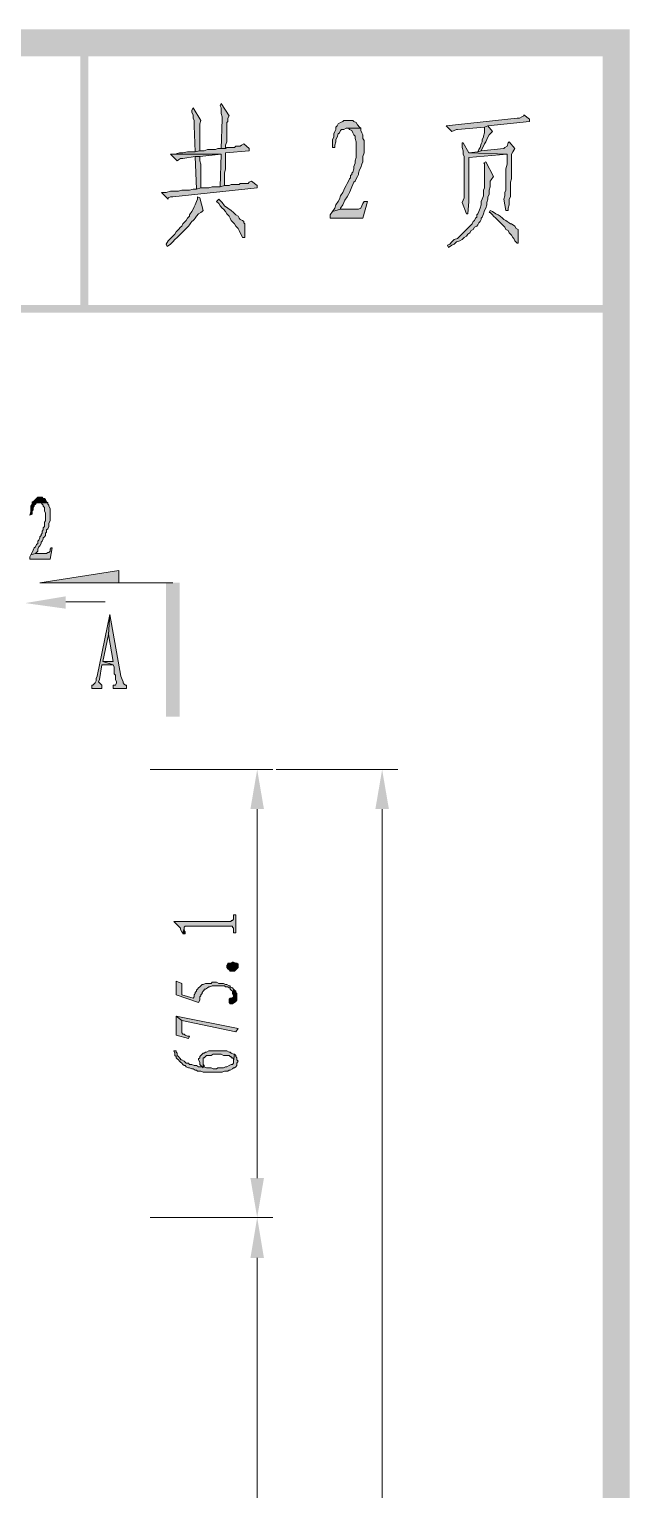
# Model space of a CAD drawing. Header units: inches. Extents: x 20 to 409, y 5 to 283.
# Drawn here: x 386.2 to 408.8, y 228.2 to 283.1 of the extents above; entities that cross this region are included whole.
import ezdxf

# ---------------------------------------------------------------- set-up
doc = ezdxf.new("R2010")
doc.units = ezdxf.units.IN
doc.header["$MEASUREMENT"] = 0
doc.layers.add('C00-00-00', color=7, linetype='Continuous')

msp = doc.modelspace()

# ---------------------------------------------------------------- hatches: boundary and pattern name
at = {"layer": 'C00-00-00'}
h = msp.add_hatch(color=0, dxfattribs=at)
h.dxf.hatch_style = 2
h.paths.add_polyline_path([(408.822, 283.101), (28.838, 282.085), (27.822, 283.101)])
h = msp.add_hatch(color=0, dxfattribs=at)
h.dxf.hatch_style = 2
h.paths.add_polyline_path([(407.806, 282.085), (408.822, 283.101), (28.838, 282.085)])
h = msp.add_hatch(color=0, dxfattribs=at)
h.dxf.hatch_style = 2
h.paths.add_polyline_path([(408.822, 5.098), (407.806, 282.085), (408.822, 283.101)])
h = msp.add_hatch(color=0, dxfattribs=at)
h.dxf.hatch_style = 2
h.paths.add_polyline_path([(368.182, 282.72), (368.478, 282.423), (408.483, 282.72)])
h = msp.add_hatch(color=0, dxfattribs=at)
h.dxf.hatch_style = 2
h.paths.add_polyline_path([(368.478, 282.423), (408.483, 282.72), (408.187, 282.423)])
h = msp.add_hatch(color=0, dxfattribs=at)
h.dxf.hatch_style = 2
h.paths.add_polyline_path([(388.163, 272.602), (388.46, 272.602), (388.163, 282.593)])
h = msp.add_hatch(color=0, dxfattribs=at)
h.dxf.hatch_style = 2
h.paths.add_polyline_path([(388.46, 272.602), (388.163, 282.593), (388.46, 282.593)])
h = msp.add_hatch(color=0, dxfattribs=at)
h.dxf.hatch_style = 2
h.paths.add_polyline_path([(408.483, 282.72), (408.187, 282.423), (408.483, 272.433)])
h = msp.add_hatch(color=0, dxfattribs=at)
h.dxf.hatch_style = 2
h.paths.add_polyline_path([(407.806, 6.114), (408.822, 5.098), (407.806, 282.085)])
h = msp.add_hatch(color=0, dxfattribs=at)
h.dxf.hatch_style = 2
h.paths.add_polyline_path([(408.187, 282.423), (408.483, 272.433), (408.187, 272.729)])
h = msp.add_hatch(color=0, dxfattribs=at)
h.dxf.hatch_style = 2
h.paths.add_polyline_path([(393.455, 280.307), (393.413, 280.222), (393.455, 280.137), (393.455, 279.926), (393.497, 279.799), (393.497, 279.714), (393.455, 278.613), (393.624, 278.613), (393.624, 278.74), (393.667, 278.867), (393.667, 279.587), (393.709, 279.629), (393.709, 279.756), (393.751, 279.841)])
h = msp.add_hatch(color=0, dxfattribs=at)
h.dxf.hatch_style = 2
h.paths.add_polyline_path([(392.397, 280.137), (392.354, 280.053), (392.354, 279.968), (392.397, 279.883), (392.397, 279.756), (392.439, 279.672), (392.439, 279.46), (392.481, 278.486), (392.651, 278.529), (392.651, 279.545), (392.693, 279.672)])
h = msp.add_hatch(color=0, dxfattribs=at)
h.dxf.hatch_style = 2
h.paths.add_polyline_path([(404.843, 279.883), (404.843, 279.841), (404.758, 279.799), (404.673, 279.756), (404.589, 279.756), (401.922, 279.46), (402.133, 279.248), (402.218, 279.291), (402.303, 279.333), (402.345, 279.333), (403.361, 279.418), (403.488, 279.46), (405.054, 279.629), (405.054, 279.714)])
h = msp.add_hatch(color=0, dxfattribs=at)
h.dxf.hatch_style = 2
h.paths.add_polyline_path([(398.281, 279.672), (398.069, 279.672), (398.027, 279.629), (397.942, 279.587), (397.858, 279.545), (397.815, 279.46), (397.773, 279.418), (397.773, 279.333), (397.731, 279.248), (397.688, 279.164), (397.688, 279.037), (397.646, 278.952), (397.646, 278.656), (397.731, 278.656), (397.731, 278.74), (397.773, 278.867), (397.773, 278.952), (397.815, 279.037), (397.858, 279.164), (397.9, 279.206), (397.942, 279.291), (397.985, 279.333), (398.069, 279.333), (398.154, 279.375), (398.704, 279.375), (398.662, 279.418), (398.577, 279.502), (398.535, 279.587), (398.45, 279.629), (398.408, 279.672)])
h = msp.add_hatch(color=0, dxfattribs=at)
h.dxf.hatch_style = 2
h.paths.add_polyline_path([(398.704, 279.375), (398.154, 279.375), (398.239, 279.375), (398.281, 279.333), (398.366, 279.291), (398.408, 279.206), (398.45, 279.121), (398.493, 279.079), (398.493, 278.994), (398.535, 278.867), (398.535, 278.275), (398.493, 278.148), (398.493, 278.063), (398.45, 277.936), (398.45, 277.851), (398.408, 277.724), (398.366, 277.682), (398.366, 277.64), (398.323, 277.597), (398.323, 277.513), (398.281, 277.47), (398.239, 277.386), (398.196, 277.301), (398.154, 277.216), (398.112, 277.132), (398.069, 277.047), (398.027, 276.962), (397.942, 276.835), (397.9, 276.708), (397.858, 276.624), (397.773, 276.497), (397.731, 276.37), (397.646, 276.243), (397.942, 276.327), (397.942, 276.37), (398.027, 276.497), (398.069, 276.581), (398.112, 276.666), (398.196, 276.793), (398.239, 276.878), (398.281, 276.962), (398.323, 277.047), (398.366, 277.174), (398.408, 277.259), (398.45, 277.343), (398.493, 277.386), (398.535, 277.47), (398.577, 277.555), (398.62, 277.64), (398.62, 277.682), (398.662, 277.809), (398.704, 277.894), (398.747, 278.021), (398.789, 278.105), (398.789, 278.317), (398.831, 278.444), (398.831, 278.91), (398.789, 278.994), (398.789, 279.121), (398.747, 279.206), (398.704, 279.291)])
h = msp.add_hatch(color=0, dxfattribs=at)
h.dxf.hatch_style = 2
h.paths.add_polyline_path([(403.488, 279.46), (403.361, 279.418), (403.361, 279.206), (403.319, 279.079), (403.319, 279.037), (403.276, 278.952), (403.276, 278.867), (403.234, 278.783), (403.192, 278.656), (403.149, 278.571), (403.107, 278.486), (403.234, 278.529), (403.276, 278.613), (403.319, 278.698), (403.361, 278.783), (403.403, 278.867), (403.446, 278.952), (403.488, 279.037), (403.53, 279.121), (403.657, 279.248)])
h = msp.add_hatch(color=0, dxfattribs=at)
h.dxf.hatch_style = 2
h.paths.add_polyline_path([(394.302, 278.783), (394.217, 278.74), (394.175, 278.698), (394.005, 278.698), (393.963, 278.656), (393.667, 278.656), (393.624, 278.613), (393.328, 278.613), (393.243, 278.571), (392.947, 278.571), (392.82, 278.529), (392.693, 278.529), (392.651, 278.529), (392.481, 278.486), (392.185, 278.486), (392.016, 278.444), (391.889, 278.444), (391.719, 278.402), (393.455, 278.402), (393.413, 277.174), (393.582, 277.216), (393.582, 277.682), (393.624, 277.851), (393.624, 278.444), (394.513, 278.529), (394.513, 278.613)])
h = msp.add_hatch(color=0, dxfattribs=at)
h.dxf.hatch_style = 2
h.paths.add_polyline_path([(402.557, 278.825), (402.514, 278.825), (402.514, 278.656), (402.557, 278.529), (402.557, 278.402), (402.599, 278.317), (402.599, 276.751), (402.557, 276.666), (402.514, 276.581), (402.684, 276.158), (402.726, 276.158), (402.768, 276.624), (402.768, 278.275), (404.208, 278.402), (402.768, 278.444)])
h = msp.add_hatch(color=0, dxfattribs=at)
h.dxf.hatch_style = 2
h.paths.add_polyline_path([(404.292, 278.867), (404.25, 278.825), (404.208, 278.698), (404.123, 278.656), (404.081, 278.613), (403.234, 278.529), (403.107, 278.486), (402.768, 278.444), (404.208, 278.402), (404.208, 278.021), (404.165, 277.851), (404.165, 277.047), (404.123, 276.962), (404.123, 276.835), (404.081, 276.708), (404.165, 276.285), (404.25, 276.285), (404.25, 276.37), (404.292, 276.497), (404.292, 276.708), (404.335, 276.793), (404.335, 277.343), (404.377, 277.47), (404.377, 278.402), (404.419, 278.486), (404.504, 278.613)])
h = msp.add_hatch(color=0, dxfattribs=at)
h.dxf.hatch_style = 2
h.paths.add_polyline_path([(391.719, 278.402), (391.55, 278.402), (391.804, 278.148), (391.846, 278.19), (391.931, 278.232), (392.016, 278.232), (392.481, 278.317), (392.651, 278.317), (393.455, 278.402)])
h = msp.add_hatch(color=0, dxfattribs=at)
h.dxf.hatch_style = 2
h.paths.add_polyline_path([(392.651, 278.317), (392.481, 278.317), (392.524, 277.089), (392.693, 277.132), (392.693, 278.021), (392.651, 278.148)])
h = msp.add_hatch(color=0, dxfattribs=at)
h.dxf.hatch_style = 2
h.paths.add_polyline_path([(403.403, 278.105), (403.319, 278.063), (403.361, 278.063), (403.361, 277.978), (403.361, 277.132), (403.319, 277.047), (403.319, 276.835), (403.276, 276.708), (403.234, 276.624), (403.234, 276.497), (403.192, 276.37), (403.149, 276.243), (403.107, 276.158), (403.065, 276.116), (403.065, 276.031), (403.022, 275.989), (402.98, 275.904), (402.938, 275.862), (402.895, 275.777), (402.811, 275.692), (402.768, 275.65), (402.684, 275.565), (402.641, 275.523), (402.557, 275.438), (402.472, 275.354), (402.43, 275.311), (402.345, 275.227), (402.218, 275.184), (402.133, 275.1), (402.049, 275.015), (401.964, 274.973), (402.006, 274.888), (402.133, 274.973), (402.218, 275.015), (402.303, 275.1), (402.43, 275.142), (402.514, 275.184), (402.599, 275.269), (402.684, 275.311), (402.726, 275.396), (402.811, 275.438), (402.853, 275.523), (402.938, 275.565), (402.98, 275.65), (403.065, 275.692), (403.107, 275.735), (403.149, 275.819), (403.192, 275.862), (403.234, 275.946), (403.234, 275.989), (403.276, 276.031), (403.319, 276.158), (403.361, 276.285), (403.403, 276.37), (403.446, 276.497), (403.446, 276.581), (403.488, 276.708), (403.488, 276.793), (403.53, 276.878), (403.53, 277.047), (403.573, 277.174), (403.573, 277.386), (403.615, 277.428), (403.7, 277.555)])
h = msp.add_hatch(color=0, dxfattribs=at)
h.dxf.hatch_style = 2
h.paths.add_polyline_path([(394.598, 277.386), (394.513, 277.343), (394.471, 277.301), (394.175, 277.301), (394.132, 277.259), (393.836, 277.259), (393.751, 277.216), (393.582, 277.216), (393.413, 277.174), (393.328, 277.174), (393.116, 277.174), (392.989, 277.132), (392.693, 277.132), (392.524, 277.089), (392.397, 277.089), (392.27, 277.047), (391.973, 277.047), (391.846, 277.005), (391.55, 277.005), (391.381, 276.962), (391.211, 276.962), (391.465, 276.708), (391.465, 276.751), (391.55, 276.793), (391.635, 276.793), (394.81, 277.132), (394.81, 277.216)])
h = msp.add_hatch(color=0, dxfattribs=at)
h.dxf.hatch_style = 2
h.paths.add_polyline_path([(392.566, 276.793), (392.566, 276.708), (392.524, 276.624), (392.481, 276.497), (392.439, 276.412), (392.397, 276.327), (392.354, 276.243), (392.27, 276.116), (392.27, 276.073), (392.227, 276.031), (392.185, 275.989), (392.143, 275.904), (392.1, 275.862), (392.016, 275.777), (391.973, 275.692), (391.931, 275.65), (391.846, 275.565), (391.762, 275.481), (391.719, 275.396), (391.635, 275.311), (391.55, 275.227), (391.465, 275.142), (391.381, 275.015), (391.423, 274.93), (391.55, 275.015), (391.635, 275.1), (391.719, 275.184), (391.804, 275.269), (391.889, 275.354), (391.973, 275.438), (392.058, 275.523), (392.1, 275.565), (392.185, 275.65), (392.227, 275.692), (392.27, 275.735), (392.312, 275.819), (392.354, 275.862), (392.397, 275.904), (392.439, 275.946), (392.481, 275.989), (392.524, 276.073), (392.608, 276.158), (392.693, 276.2), (392.735, 276.243), (392.778, 276.285), (392.651, 276.751)])
h = msp.add_hatch(color=0, dxfattribs=at)
h.dxf.hatch_style = 2
h.paths.add_polyline_path([(393.37, 276.708), (393.286, 276.624), (393.37, 276.539), (393.413, 276.454), (393.497, 276.37), (393.54, 276.327), (393.624, 276.243), (393.667, 276.158), (393.751, 276.073), (393.794, 275.989), (393.836, 275.904), (393.921, 275.819), (393.963, 275.777), (394.005, 275.692), (394.09, 275.608), (394.132, 275.523), (394.175, 275.438), (394.217, 275.354), (394.259, 275.269), (394.344, 275.269), (394.344, 275.354), (394.344, 275.777), (394.302, 275.819), (394.302, 275.862), (394.259, 275.904), (394.175, 275.946), (394.132, 275.989), (394.09, 276.073), (394.005, 276.116), (393.921, 276.2), (393.836, 276.285), (393.709, 276.37), (393.582, 276.454), (393.497, 276.581)])
h = msp.add_hatch(color=0, dxfattribs=at)
h.dxf.hatch_style = 2
h.paths.add_polyline_path([(398.958, 276.624), (398.831, 276.624), (398.789, 276.539), (398.747, 276.454), (398.704, 276.37), (398.62, 276.327), (397.942, 276.327), (397.646, 276.243), (397.561, 276.116), (397.561, 275.989), (398.789, 275.989)])
h = msp.add_hatch(color=0, dxfattribs=at)
h.dxf.hatch_style = 2
h.paths.add_polyline_path([(403.573, 276.285), (403.53, 276.2), (403.573, 276.2), (403.657, 276.116), (403.7, 276.073), (403.784, 275.989), (403.869, 275.904), (403.911, 275.862), (403.996, 275.777), (404.038, 275.735), (404.123, 275.65), (404.165, 275.565), (404.25, 275.523), (404.292, 275.438), (404.377, 275.354), (404.419, 275.269), (404.462, 275.227), (404.504, 275.142), (404.589, 275.057), (404.631, 275.057), (404.631, 275.142), (404.631, 275.565), (404.546, 275.608), (404.504, 275.692), (404.377, 275.777), (404.335, 275.777), (404.292, 275.819), (404.208, 275.862), (404.165, 275.904), (404.081, 275.946), (404.038, 275.989), (403.954, 276.073), (403.869, 276.116), (403.784, 276.158), (403.657, 276.243)])
h = msp.add_hatch(color=0, dxfattribs=at)
h.dxf.hatch_style = 2
h.paths.add_polyline_path([(408.483, 272.433), (408.187, 272.729), (368.182, 272.433)])
h = msp.add_hatch(color=0, dxfattribs=at)
h.dxf.hatch_style = 2
h.paths.add_polyline_path([(408.187, 272.729), (368.182, 272.433), (368.478, 272.729)])
h = msp.add_hatch(color=0, dxfattribs=at)
h.dxf.hatch_style = 2
h.paths.add_polyline_path([(386.639, 265.49), (386.555, 265.49), (386.512, 265.448), (386.47, 265.405), (386.428, 265.363), (386.385, 265.321), (386.343, 265.321), (386.343, 265.278), (386.343, 265.236), (386.301, 265.151), (386.301, 264.94), (386.258, 264.813), (386.343, 264.855), (386.343, 264.982), (386.385, 265.024), (386.385, 265.109), (386.428, 265.151), (386.428, 265.194), (386.47, 265.236), (386.512, 265.278), (386.555, 265.278), (386.597, 265.278), (386.936, 265.278), (386.893, 265.321), (386.851, 265.405), (386.809, 265.448), (386.766, 265.448), (386.724, 265.49)])
h = msp.add_hatch(color=0, dxfattribs=at)
h.dxf.hatch_style = 2
h.paths.add_polyline_path([(386.936, 265.278), (386.597, 265.278), (386.639, 265.278), (386.682, 265.278), (386.724, 265.236), (386.766, 265.194), (386.766, 265.151), (386.809, 265.109), (386.809, 264.982), (386.851, 264.897), (386.851, 264.601), (386.809, 264.559), (386.809, 264.389), (386.766, 264.347), (386.766, 264.262), (386.724, 264.22), (386.724, 264.135), (386.682, 264.093), (386.682, 264.051), (386.639, 264.008), (386.639, 263.966), (386.597, 263.881), (386.555, 263.839), (386.555, 263.754), (386.512, 263.712), (386.47, 263.627), (386.428, 263.585), (386.385, 263.5), (386.343, 263.416), (386.301, 263.331), (386.47, 263.373), (386.512, 263.416), (386.555, 263.458), (386.555, 263.543), (386.597, 263.627), (386.639, 263.67), (386.682, 263.754), (386.682, 263.797), (386.724, 263.839), (386.766, 263.924), (386.766, 263.966), (386.809, 264.008), (386.851, 264.051), (386.851, 264.135), (386.893, 264.178), (386.893, 264.262), (386.936, 264.305), (386.978, 264.389), (386.978, 264.516), (387.02, 264.601), (387.02, 265.067), (386.978, 265.151), (386.978, 265.194), (386.936, 265.236)])
h = msp.add_hatch(color=0, dxfattribs=at)
h.dxf.hatch_style = 2
h.paths.add_polyline_path([(387.105, 263.585), (387.063, 263.585), (387.02, 263.543), (387.02, 263.458), (386.978, 263.416), (386.936, 263.416), (386.893, 263.373), (386.47, 263.373), (386.301, 263.331), (386.258, 263.246), (386.258, 263.162), (387.02, 263.162)])
h = msp.add_hatch(color=0, dxfattribs=at)
h.dxf.hatch_style = 2
h.paths.add_polyline_path([(389.603, 262.738), (389.603, 262.273), (386.639, 262.273)])
h = msp.add_hatch(color=0, dxfattribs=at)
h.dxf.hatch_style = 2
h.paths.add_polyline_path([(391.889, 257.235), (391.381, 257.235), (391.889, 262.273)])
h = msp.add_hatch(color=0, dxfattribs=at)
h.dxf.hatch_style = 2
h.paths.add_polyline_path([(391.381, 257.235), (391.889, 262.273), (391.381, 262.273)])
h = msp.add_hatch(color=0, dxfattribs=at)
h.dxf.hatch_style = 2
h.paths.add_polyline_path([(387.613, 261.765), (387.613, 261.299), (386.089, 261.511)])
h = msp.add_hatch(color=0, dxfattribs=at)
h.dxf.hatch_style = 2
h.paths.add_polyline_path([(389.264, 261.087), (388.798, 258.759), (388.756, 258.674), (388.756, 258.59), (388.714, 258.505), (388.671, 258.463), (388.629, 258.42), (388.587, 258.42), (388.587, 258.293), (388.968, 258.293), (388.968, 258.42), (388.925, 258.463), (388.883, 258.505), (388.841, 258.547), (388.883, 258.632), (388.968, 259.182), (389.391, 259.182), (389.01, 259.309), (389.222, 260.325)])
h = msp.add_hatch(color=0, dxfattribs=at)
h.dxf.hatch_style = 2
h.paths.add_polyline_path([(389.264, 261.087), (389.222, 260.325), (389.391, 259.309), (389.01, 259.309), (389.391, 259.182), (389.433, 259.098), (389.433, 258.844), (389.476, 258.801), (389.476, 258.632), (389.518, 258.547), (389.518, 258.505), (389.476, 258.42), (389.391, 258.42), (389.391, 258.293), (389.899, 258.293), (389.899, 258.42), (389.857, 258.42), (389.814, 258.463), (389.772, 258.505), (389.772, 258.547), (389.73, 258.632), (389.687, 258.759)])
h = msp.add_hatch(color=0, dxfattribs=at)
h.dxf.hatch_style = 2
h.paths.add_polyline_path([(394.556, 253.764), (395.064, 253.764), (394.81, 255.245)])
h = msp.add_hatch(color=0, dxfattribs=at)
h.dxf.hatch_style = 2
h.paths.add_polyline_path([(399.255, 253.764), (399.763, 253.764), (399.509, 255.245)])
h = msp.add_hatch(color=0, dxfattribs=at)
h.dxf.hatch_style = 2
h.paths.add_polyline_path([(391.677, 249.53), (391.719, 249.488), (391.762, 249.446), (391.804, 249.403), (391.846, 249.361), (391.889, 249.319), (391.931, 249.276), (391.931, 249.234), (391.973, 249.149), (392.016, 249.107), (392.016, 249.065), (392.058, 249.276), (392.058, 249.319), (392.1, 249.361), (393.878, 249.361), (393.878, 249.319), (393.921, 249.276), (393.921, 249.107), (394.005, 249.107), (394.005, 249.784), (393.921, 249.784), (393.921, 249.615), (393.878, 249.573), (393.836, 249.573), (393.836, 249.53)])
h = msp.add_hatch(color=0, dxfattribs=at)
h.dxf.hatch_style = 2
h.paths.add_polyline_path([(392.016, 249.065), (392.1, 249.065), (392.1, 249.149), (392.058, 249.192), (392.058, 249.276)])
h = msp.add_hatch(color=0, dxfattribs=at)
h.dxf.hatch_style = 2
h.paths.add_polyline_path([(394.09, 247.922), (394.09, 247.795), (394.048, 247.752), (394.005, 247.71), (393.963, 247.668), (393.794, 247.668), (393.751, 247.71), (393.709, 247.752), (393.667, 247.795), (393.667, 247.879), (393.709, 247.922), (393.709, 247.964), (393.751, 247.964), (393.836, 247.964), (393.878, 248.006), (393.921, 248.006), (394.005, 247.964), (394.048, 247.964)])
h = msp.add_hatch(color=0, dxfattribs=at)
h.dxf.hatch_style = 2
h.paths.add_polyline_path([(391.762, 247.287), (391.762, 246.779), (392.608, 246.482), (392.651, 246.567), (392.651, 246.694), (392.693, 246.736), (392.693, 246.779), (392.735, 246.821), (392.735, 246.863), (392.778, 246.906), (392.82, 246.948), (392.82, 246.99), (392.862, 246.99), (392.947, 247.033), (392.989, 247.075), (393.032, 247.075), (393.116, 247.117), (393.582, 247.117), (393.624, 247.075), (393.709, 247.075), (393.751, 247.033), (393.794, 247.033), (393.794, 246.99), (393.836, 246.948), (393.878, 246.906), (393.878, 246.821), (393.921, 246.736), (393.921, 246.694), (393.921, 246.99), (393.878, 247.033), (393.794, 247.075), (393.794, 247.117), (393.751, 247.117), (393.667, 247.16), (393.624, 247.16), (393.54, 247.202), (393.37, 247.202), (393.286, 247.244), (393.116, 247.244), (393.074, 247.202), (392.862, 247.202), (392.778, 247.16), (392.735, 247.16), (392.693, 247.117), (392.651, 247.075), (392.608, 247.033), (392.566, 246.99), (392.524, 246.948), (392.524, 246.906), (392.481, 246.863), (392.481, 246.821), (392.439, 246.779), (392.439, 246.694), (392.397, 246.652), (391.973, 246.779), (391.973, 247.202)])
h = msp.add_hatch(color=0, dxfattribs=at)
h.dxf.hatch_style = 2
h.paths.add_polyline_path([(393.751, 246.567), (393.751, 246.482), (393.794, 246.44), (393.878, 246.44), (393.963, 246.482), (394.005, 246.525), (394.048, 246.567), (394.048, 246.821), (394.005, 246.863), (394.005, 246.906), (393.963, 246.948), (393.921, 246.99), (393.921, 246.694), (393.836, 246.652), (393.794, 246.652), (393.751, 246.609)])
h = msp.add_hatch(color=0, dxfattribs=at)
h.dxf.hatch_style = 2
h.paths.add_polyline_path([(391.762, 245.974), (391.762, 245.255), (392.227, 245.128), (392.27, 245.212), (392.185, 245.212), (392.1, 245.255), (392.058, 245.297), (392.016, 245.297), (391.973, 245.339), (391.973, 245.805)])
h = msp.add_hatch(color=0, dxfattribs=at)
h.dxf.hatch_style = 2
h.paths.add_polyline_path([(391.762, 245.974), (391.973, 245.805), (394.005, 245.382), (394.09, 245.509)])
h = msp.add_hatch(color=0, dxfattribs=at)
h.dxf.hatch_style = 2
h.paths.add_polyline_path([(391.677, 244.662), (391.719, 244.577), (391.719, 244.493), (391.762, 244.45), (391.762, 244.408), (391.804, 244.366), (391.846, 244.323), (391.889, 244.281), (391.931, 244.239), (391.973, 244.196), (392.016, 244.154), (392.058, 244.112), (392.1, 244.112), (392.143, 244.069), (392.227, 244.027), (392.27, 244.027), (392.354, 243.985), (392.397, 243.985), (392.481, 243.942), (392.524, 243.942), (392.566, 243.9), (392.693, 243.9), (392.778, 243.858), (392.82, 243.858), (393.497, 243.858), (393.582, 243.9), (393.709, 243.9), (393.751, 243.942), (393.794, 243.942), (393.878, 243.985), (393.921, 244.027), (393.963, 244.027), (394.005, 244.069), (394.048, 244.112), (394.048, 244.196), (394.09, 244.281), (394.048, 244.323), (394.048, 244.408), (394.005, 244.45), (394.005, 244.493), (393.963, 244.535), (393.921, 244.281), (393.921, 244.196), (393.878, 244.154), (393.836, 244.154), (393.751, 244.112), (393.667, 244.069), (393.624, 244.069), (393.54, 244.027), (393.328, 244.027), (393.286, 243.985), (393.159, 243.985), (393.074, 244.027), (392.905, 244.027), (392.82, 244.069), (392.82, 244.112), (392.778, 244.154), (392.778, 244.323), (392.778, 244.027), (392.735, 244.069), (392.608, 244.069), (392.524, 244.112), (392.439, 244.112), (392.354, 244.154), (392.27, 244.154), (392.227, 244.196), (392.143, 244.196), (392.1, 244.239), (392.058, 244.281), (391.973, 244.323), (391.931, 244.323), (391.931, 244.366), (391.889, 244.408), (391.846, 244.45), (391.804, 244.493), (391.804, 244.577), (391.762, 244.62), (391.762, 244.662)])
h = msp.add_hatch(color=0, dxfattribs=at)
h.dxf.hatch_style = 2
h.paths.add_polyline_path([(392.608, 244.366), (392.608, 244.323), (392.651, 244.239), (392.651, 244.154), (392.693, 244.112), (392.735, 244.069), (392.778, 244.027), (392.778, 244.408), (392.82, 244.408), (392.862, 244.45), (392.905, 244.493), (393.074, 244.493), (393.159, 244.535), (393.455, 244.535), (393.54, 244.493), (393.709, 244.493), (393.751, 244.493), (393.794, 244.45), (393.836, 244.45), (393.836, 244.408), (393.878, 244.408), (393.921, 244.366), (393.921, 244.281), (393.963, 244.535), (393.921, 244.535), (393.836, 244.577), (393.794, 244.62), (393.751, 244.62), (393.667, 244.662), (392.989, 244.662), (392.905, 244.62), (392.862, 244.62), (392.82, 244.577), (392.778, 244.577), (392.735, 244.535), (392.693, 244.493), (392.651, 244.45), (392.651, 244.408)])
h = msp.add_hatch(color=0, dxfattribs=at)
h.dxf.hatch_style = 2
h.paths.add_polyline_path([(394.556, 239.878), (395.064, 239.878), (394.81, 238.397)])
h = msp.add_hatch(color=0, dxfattribs=at)
h.dxf.hatch_style = 2
h.paths.add_polyline_path([(394.556, 236.873), (395.064, 236.873), (394.81, 238.397)])

# ---------------------------------------------------------------- linework, layer by layer
at = {"layer": 'C00-00-00', "color": 0, "lineweight": 0}
for points in [[(393.455, 280.307), (393.413, 280.222), (393.455, 280.137), (393.455, 279.926), (393.497, 279.799), (393.497, 279.714), (393.455, 278.613), (393.624, 278.613), (393.624, 278.74), (393.667, 278.867), (393.667, 279.587), (393.709, 279.629), (393.709, 279.756), (393.751, 279.841)], [(392.397, 280.137), (392.354, 280.053), (392.354, 279.968), (392.397, 279.883), (392.397, 279.756), (392.439, 279.672), (392.439, 279.46), (392.481, 278.486), (392.651, 278.529), (392.651, 279.545), (392.693, 279.672)], [(404.843, 279.883), (404.843, 279.841), (404.758, 279.799), (404.673, 279.756), (404.589, 279.756), (401.922, 279.46), (402.133, 279.248), (402.218, 279.291), (402.303, 279.333), (402.345, 279.333), (403.361, 279.418), (403.488, 279.46), (405.054, 279.629), (405.054, 279.714)], [(398.281, 279.672), (398.069, 279.672), (398.027, 279.629), (397.942, 279.587), (397.858, 279.545), (397.815, 279.46), (397.773, 279.418), (397.773, 279.333), (397.731, 279.248), (397.688, 279.164), (397.688, 279.037), (397.646, 278.952), (397.646, 278.656), (397.731, 278.656), (397.731, 278.74), (397.773, 278.867), (397.773, 278.952), (397.815, 279.037), (397.858, 279.164), (397.9, 279.206), (397.942, 279.291), (397.985, 279.333), (398.069, 279.333), (398.154, 279.375), (398.704, 279.375), (398.662, 279.418), (398.577, 279.502), (398.535, 279.587), (398.45, 279.629), (398.408, 279.672)], [(398.704, 279.375), (398.154, 279.375), (398.239, 279.375), (398.281, 279.333), (398.366, 279.291), (398.408, 279.206), (398.45, 279.121), (398.493, 279.079), (398.493, 278.994), (398.535, 278.867), (398.535, 278.275), (398.493, 278.148), (398.493, 278.063), (398.45, 277.936), (398.45, 277.851), (398.408, 277.724), (398.366, 277.682), (398.366, 277.64), (398.323, 277.597), (398.323, 277.513), (398.281, 277.47), (398.239, 277.386), (398.196, 277.301), (398.154, 277.216), (398.112, 277.132), (398.069, 277.047), (398.027, 276.962), (397.942, 276.835), (397.9, 276.708), (397.858, 276.624), (397.773, 276.497), (397.731, 276.37), (397.646, 276.243), (397.942, 276.327), (397.942, 276.37), (398.027, 276.497), (398.069, 276.581), (398.112, 276.666), (398.196, 276.793), (398.239, 276.878), (398.281, 276.962), (398.323, 277.047), (398.366, 277.174), (398.408, 277.259), (398.45, 277.343), (398.493, 277.386), (398.535, 277.47), (398.577, 277.555), (398.62, 277.64), (398.62, 277.682), (398.662, 277.809), (398.704, 277.894), (398.747, 278.021), (398.789, 278.105), (398.789, 278.317), (398.831, 278.444), (398.831, 278.91), (398.789, 278.994), (398.789, 279.121), (398.747, 279.206), (398.704, 279.291)], [(403.488, 279.46), (403.361, 279.418), (403.361, 279.206), (403.319, 279.079), (403.319, 279.037), (403.276, 278.952), (403.276, 278.867), (403.234, 278.783), (403.192, 278.656), (403.149, 278.571), (403.107, 278.486), (403.234, 278.529), (403.276, 278.613), (403.319, 278.698), (403.361, 278.783), (403.403, 278.867), (403.446, 278.952), (403.488, 279.037), (403.53, 279.121), (403.657, 279.248)], [(394.302, 278.783), (394.217, 278.74), (394.175, 278.698), (394.005, 278.698), (393.963, 278.656), (393.667, 278.656), (393.624, 278.613), (393.328, 278.613), (393.243, 278.571), (392.947, 278.571), (392.82, 278.529), (392.693, 278.529), (392.651, 278.529), (392.481, 278.486), (392.185, 278.486), (392.016, 278.444), (391.889, 278.444), (391.719, 278.402), (393.455, 278.402), (393.413, 277.174), (393.582, 277.216), (393.582, 277.682), (393.624, 277.851), (393.624, 278.444), (394.513, 278.529), (394.513, 278.613)], [(402.557, 278.825), (402.514, 278.825), (402.514, 278.656), (402.557, 278.529), (402.557, 278.402), (402.599, 278.317), (402.599, 276.751), (402.557, 276.666), (402.514, 276.581), (402.684, 276.158), (402.726, 276.158), (402.768, 276.624), (402.768, 278.275), (404.208, 278.402), (402.768, 278.444)], [(404.292, 278.867), (404.25, 278.825), (404.208, 278.698), (404.123, 278.656), (404.081, 278.613), (403.234, 278.529), (403.107, 278.486), (402.768, 278.444), (404.208, 278.402), (404.208, 278.021), (404.165, 277.851), (404.165, 277.047), (404.123, 276.962), (404.123, 276.835), (404.081, 276.708), (404.165, 276.285), (404.25, 276.285), (404.25, 276.37), (404.292, 276.497), (404.292, 276.708), (404.335, 276.793), (404.335, 277.343), (404.377, 277.47), (404.377, 278.402), (404.419, 278.486), (404.504, 278.613)], [(391.719, 278.402), (391.55, 278.402), (391.804, 278.148), (391.846, 278.19), (391.931, 278.232), (392.016, 278.232), (392.481, 278.317), (392.651, 278.317), (393.455, 278.402)], [(392.651, 278.317), (392.481, 278.317), (392.524, 277.089), (392.693, 277.132), (392.693, 278.021), (392.651, 278.148)], [(403.403, 278.105), (403.319, 278.063), (403.361, 278.063), (403.361, 277.978), (403.361, 277.132), (403.319, 277.047), (403.319, 276.835), (403.276, 276.708), (403.234, 276.624), (403.234, 276.497), (403.192, 276.37), (403.149, 276.243), (403.107, 276.158), (403.065, 276.116), (403.065, 276.031), (403.022, 275.989), (402.98, 275.904), (402.938, 275.862), (402.895, 275.777), (402.811, 275.692), (402.768, 275.65), (402.684, 275.565), (402.641, 275.523), (402.557, 275.438), (402.472, 275.354), (402.43, 275.311), (402.345, 275.227), (402.218, 275.184), (402.133, 275.1), (402.049, 275.015), (401.964, 274.973), (402.006, 274.888), (402.133, 274.973), (402.218, 275.015), (402.303, 275.1), (402.43, 275.142), (402.514, 275.184), (402.599, 275.269), (402.684, 275.311), (402.726, 275.396), (402.811, 275.438), (402.853, 275.523), (402.938, 275.565), (402.98, 275.65), (403.065, 275.692), (403.107, 275.735), (403.149, 275.819), (403.192, 275.862), (403.234, 275.946), (403.234, 275.989), (403.276, 276.031), (403.319, 276.158), (403.361, 276.285), (403.403, 276.37), (403.446, 276.497), (403.446, 276.581), (403.488, 276.708), (403.488, 276.793), (403.53, 276.878), (403.53, 277.047), (403.573, 277.174), (403.573, 277.386), (403.615, 277.428), (403.7, 277.555)], [(394.598, 277.386), (394.513, 277.343), (394.471, 277.301), (394.175, 277.301), (394.132, 277.259), (393.836, 277.259), (393.751, 277.216), (393.582, 277.216), (393.413, 277.174), (393.328, 277.174), (393.116, 277.174), (392.989, 277.132), (392.693, 277.132), (392.524, 277.089), (392.397, 277.089), (392.27, 277.047), (391.973, 277.047), (391.846, 277.005), (391.55, 277.005), (391.381, 276.962), (391.211, 276.962), (391.465, 276.708), (391.465, 276.751), (391.55, 276.793), (391.635, 276.793), (394.81, 277.132), (394.81, 277.216)], [(392.566, 276.793), (392.566, 276.708), (392.524, 276.624), (392.481, 276.497), (392.439, 276.412), (392.397, 276.327), (392.354, 276.243), (392.27, 276.116), (392.27, 276.073), (392.227, 276.031), (392.185, 275.989), (392.143, 275.904), (392.1, 275.862), (392.016, 275.777), (391.973, 275.692), (391.931, 275.65), (391.846, 275.565), (391.762, 275.481), (391.719, 275.396), (391.635, 275.311), (391.55, 275.227), (391.465, 275.142), (391.381, 275.015), (391.423, 274.93), (391.55, 275.015), (391.635, 275.1), (391.719, 275.184), (391.804, 275.269), (391.889, 275.354), (391.973, 275.438), (392.058, 275.523), (392.1, 275.565), (392.185, 275.65), (392.227, 275.692), (392.27, 275.735), (392.312, 275.819), (392.354, 275.862), (392.397, 275.904), (392.439, 275.946), (392.481, 275.989), (392.524, 276.073), (392.608, 276.158), (392.693, 276.2), (392.735, 276.243), (392.778, 276.285), (392.651, 276.751)], [(393.37, 276.708), (393.286, 276.624), (393.37, 276.539), (393.413, 276.454), (393.497, 276.37), (393.54, 276.327), (393.624, 276.243), (393.667, 276.158), (393.751, 276.073), (393.794, 275.989), (393.836, 275.904), (393.921, 275.819), (393.963, 275.777), (394.005, 275.692), (394.09, 275.608), (394.132, 275.523), (394.175, 275.438), (394.217, 275.354), (394.259, 275.269), (394.344, 275.269), (394.344, 275.354), (394.344, 275.777), (394.302, 275.819), (394.302, 275.862), (394.259, 275.904), (394.175, 275.946), (394.132, 275.989), (394.09, 276.073), (394.005, 276.116), (393.921, 276.2), (393.836, 276.285), (393.709, 276.37), (393.582, 276.454), (393.497, 276.581)], [(398.958, 276.624), (398.831, 276.624), (398.789, 276.539), (398.747, 276.454), (398.704, 276.37), (398.62, 276.327), (397.942, 276.327), (397.646, 276.243), (397.561, 276.116), (397.561, 275.989), (398.789, 275.989)], [(403.573, 276.285), (403.53, 276.2), (403.573, 276.2), (403.657, 276.116), (403.7, 276.073), (403.784, 275.989), (403.869, 275.904), (403.911, 275.862), (403.996, 275.777), (404.038, 275.735), (404.123, 275.65), (404.165, 275.565), (404.25, 275.523), (404.292, 275.438), (404.377, 275.354), (404.419, 275.269), (404.462, 275.227), (404.504, 275.142), (404.589, 275.057), (404.631, 275.057), (404.631, 275.142), (404.631, 275.565), (404.546, 275.608), (404.504, 275.692), (404.377, 275.777), (404.335, 275.777), (404.292, 275.819), (404.208, 275.862), (404.165, 275.904), (404.081, 275.946), (404.038, 275.989), (403.954, 276.073), (403.869, 276.116), (403.784, 276.158), (403.657, 276.243)], [(386.639, 265.49), (386.555, 265.49), (386.512, 265.448), (386.47, 265.405), (386.428, 265.363), (386.385, 265.321), (386.343, 265.321), (386.343, 265.278), (386.343, 265.236), (386.301, 265.151), (386.301, 264.94), (386.258, 264.813), (386.343, 264.855), (386.343, 264.982), (386.385, 265.024), (386.385, 265.109), (386.428, 265.151), (386.428, 265.194), (386.47, 265.236), (386.512, 265.278), (386.555, 265.278), (386.597, 265.278), (386.936, 265.278), (386.893, 265.321), (386.851, 265.405), (386.809, 265.448), (386.766, 265.448), (386.724, 265.49)], [(386.936, 265.278), (386.597, 265.278), (386.639, 265.278), (386.682, 265.278), (386.724, 265.236), (386.766, 265.194), (386.766, 265.151), (386.809, 265.109), (386.809, 264.982), (386.851, 264.897), (386.851, 264.601), (386.809, 264.559), (386.809, 264.389), (386.766, 264.347), (386.766, 264.262), (386.724, 264.22), (386.724, 264.135), (386.682, 264.093), (386.682, 264.051), (386.639, 264.008), (386.639, 263.966), (386.597, 263.881), (386.555, 263.839), (386.555, 263.754), (386.512, 263.712), (386.47, 263.627), (386.428, 263.585), (386.385, 263.5), (386.343, 263.416), (386.301, 263.331), (386.47, 263.373), (386.512, 263.416), (386.555, 263.458), (386.555, 263.543), (386.597, 263.627), (386.639, 263.67), (386.682, 263.754), (386.682, 263.797), (386.724, 263.839), (386.766, 263.924), (386.766, 263.966), (386.809, 264.008), (386.851, 264.051), (386.851, 264.135), (386.893, 264.178), (386.893, 264.262), (386.936, 264.305), (386.978, 264.389), (386.978, 264.516), (387.02, 264.601), (387.02, 265.067), (386.978, 265.151), (386.978, 265.194), (386.936, 265.236)], [(387.105, 263.585), (387.063, 263.585), (387.02, 263.543), (387.02, 263.458), (386.978, 263.416), (386.936, 263.416), (386.893, 263.373), (386.47, 263.373), (386.301, 263.331), (386.258, 263.246), (386.258, 263.162), (387.02, 263.162)], [(389.264, 261.087), (388.798, 258.759), (388.756, 258.674), (388.756, 258.59), (388.714, 258.505), (388.671, 258.463), (388.629, 258.42), (388.587, 258.42), (388.587, 258.293), (388.968, 258.293), (388.968, 258.42), (388.925, 258.463), (388.883, 258.505), (388.841, 258.547), (388.883, 258.632), (388.968, 259.182), (389.391, 259.182), (389.01, 259.309), (389.222, 260.325)], [(389.264, 261.087), (389.222, 260.325), (389.391, 259.309), (389.01, 259.309), (389.391, 259.182), (389.433, 259.098), (389.433, 258.844), (389.476, 258.801), (389.476, 258.632), (389.518, 258.547), (389.518, 258.505), (389.476, 258.42), (389.391, 258.42), (389.391, 258.293), (389.899, 258.293), (389.899, 258.42), (389.857, 258.42), (389.814, 258.463), (389.772, 258.505), (389.772, 258.547), (389.73, 258.632), (389.687, 258.759)], [(391.677, 249.53), (391.719, 249.488), (391.762, 249.446), (391.804, 249.403), (391.846, 249.361), (391.889, 249.319), (391.931, 249.276), (391.931, 249.234), (391.973, 249.149), (392.016, 249.107), (392.016, 249.065), (392.058, 249.276), (392.058, 249.319), (392.1, 249.361), (393.878, 249.361), (393.878, 249.319), (393.921, 249.276), (393.921, 249.107), (394.005, 249.107), (394.005, 249.784), (393.921, 249.784), (393.921, 249.615), (393.878, 249.573), (393.836, 249.573), (393.836, 249.53)], [(392.016, 249.065), (392.1, 249.065), (392.1, 249.149), (392.058, 249.192), (392.058, 249.276)], [(394.09, 247.922), (394.09, 247.795), (394.048, 247.752), (394.005, 247.71), (393.963, 247.668), (393.794, 247.668), (393.751, 247.71), (393.709, 247.752), (393.667, 247.795), (393.667, 247.879), (393.709, 247.922), (393.709, 247.964), (393.751, 247.964), (393.836, 247.964), (393.878, 248.006), (393.921, 248.006), (394.005, 247.964), (394.048, 247.964)], [(391.762, 247.287), (391.762, 246.779), (392.608, 246.482), (392.651, 246.567), (392.651, 246.694), (392.693, 246.736), (392.693, 246.779), (392.735, 246.821), (392.735, 246.863), (392.778, 246.906), (392.82, 246.948), (392.82, 246.99), (392.862, 246.99), (392.947, 247.033), (392.989, 247.075), (393.032, 247.075), (393.116, 247.117), (393.582, 247.117), (393.624, 247.075), (393.709, 247.075), (393.751, 247.033), (393.794, 247.033), (393.794, 246.99), (393.836, 246.948), (393.878, 246.906), (393.878, 246.821), (393.921, 246.736), (393.921, 246.694), (393.921, 246.99), (393.878, 247.033), (393.794, 247.075), (393.794, 247.117), (393.751, 247.117), (393.667, 247.16), (393.624, 247.16), (393.54, 247.202), (393.37, 247.202), (393.286, 247.244), (393.116, 247.244), (393.074, 247.202), (392.862, 247.202), (392.778, 247.16), (392.735, 247.16), (392.693, 247.117), (392.651, 247.075), (392.608, 247.033), (392.566, 246.99), (392.524, 246.948), (392.524, 246.906), (392.481, 246.863), (392.481, 246.821), (392.439, 246.779), (392.439, 246.694), (392.397, 246.652), (391.973, 246.779), (391.973, 247.202)], [(393.751, 246.567), (393.751, 246.482), (393.794, 246.44), (393.878, 246.44), (393.963, 246.482), (394.005, 246.525), (394.048, 246.567), (394.048, 246.821), (394.005, 246.863), (394.005, 246.906), (393.963, 246.948), (393.921, 246.99), (393.921, 246.694), (393.836, 246.652), (393.794, 246.652), (393.751, 246.609)], [(391.762, 245.974), (391.762, 245.255), (392.227, 245.128), (392.27, 245.212), (392.185, 245.212), (392.1, 245.255), (392.058, 245.297), (392.016, 245.297), (391.973, 245.339), (391.973, 245.805)], [(391.762, 245.974), (391.973, 245.805), (394.005, 245.382), (394.09, 245.509)], [(391.677, 244.662), (391.719, 244.577), (391.719, 244.493), (391.762, 244.45), (391.762, 244.408), (391.804, 244.366), (391.846, 244.323), (391.889, 244.281), (391.931, 244.239), (391.973, 244.196), (392.016, 244.154), (392.058, 244.112), (392.1, 244.112), (392.143, 244.069), (392.227, 244.027), (392.27, 244.027), (392.354, 243.985), (392.397, 243.985), (392.481, 243.942), (392.524, 243.942), (392.566, 243.9), (392.693, 243.9), (392.778, 243.858), (392.82, 243.858), (393.497, 243.858), (393.582, 243.9), (393.709, 243.9), (393.751, 243.942), (393.794, 243.942), (393.878, 243.985), (393.921, 244.027), (393.963, 244.027), (394.005, 244.069), (394.048, 244.112), (394.048, 244.196), (394.09, 244.281), (394.048, 244.323), (394.048, 244.408), (394.005, 244.45), (394.005, 244.493), (393.963, 244.535), (393.921, 244.281), (393.921, 244.196), (393.878, 244.154), (393.836, 244.154), (393.751, 244.112), (393.667, 244.069), (393.624, 244.069), (393.54, 244.027), (393.328, 244.027), (393.286, 243.985), (393.159, 243.985), (393.074, 244.027), (392.905, 244.027), (392.82, 244.069), (392.82, 244.112), (392.778, 244.154), (392.778, 244.323), (392.778, 244.027), (392.735, 244.069), (392.608, 244.069), (392.524, 244.112), (392.439, 244.112), (392.354, 244.154), (392.27, 244.154), (392.227, 244.196), (392.143, 244.196), (392.1, 244.239), (392.058, 244.281), (391.973, 244.323), (391.931, 244.323), (391.931, 244.366), (391.889, 244.408), (391.846, 244.45), (391.804, 244.493), (391.804, 244.577), (391.762, 244.62), (391.762, 244.662)], [(392.608, 244.366), (392.608, 244.323), (392.651, 244.239), (392.651, 244.154), (392.693, 244.112), (392.735, 244.069), (392.778, 244.027), (392.778, 244.408), (392.82, 244.408), (392.862, 244.45), (392.905, 244.493), (393.074, 244.493), (393.159, 244.535), (393.455, 244.535), (393.54, 244.493), (393.709, 244.493), (393.751, 244.493), (393.794, 244.45), (393.836, 244.45), (393.836, 244.408), (393.878, 244.408), (393.921, 244.366), (393.921, 244.281), (393.963, 244.535), (393.921, 244.535), (393.836, 244.577), (393.794, 244.62), (393.751, 244.62), (393.667, 244.662), (392.989, 244.662), (392.905, 244.62), (392.862, 244.62), (392.82, 244.577), (392.778, 244.577), (392.735, 244.535), (392.693, 244.493), (392.651, 244.45), (392.651, 244.408)]]:
    msp.add_lwpolyline(points, close=True, dxfattribs=at)
for points in [[(386.639, 262.273), (389.603, 262.738), (389.603, 262.273)], [(391.635, 262.273), (386.639, 262.273)], [(387.613, 261.553), (389.095, 261.553)], [(390.788, 255.245), (395.402, 255.245)], [(395.529, 255.245), (400.101, 255.245)], [(394.81, 239.878), (394.81, 253.764)], [(399.509, 253.764), (399.509, 169.266)], [(390.788, 238.397), (395.402, 238.397)], [(390.788, 238.397), (395.402, 238.397)], [(394.81, 236.873), (394.81, 169.266)]]:
    msp.add_lwpolyline(points, dxfattribs=at)

doc.saveas('drawing.dxf')
